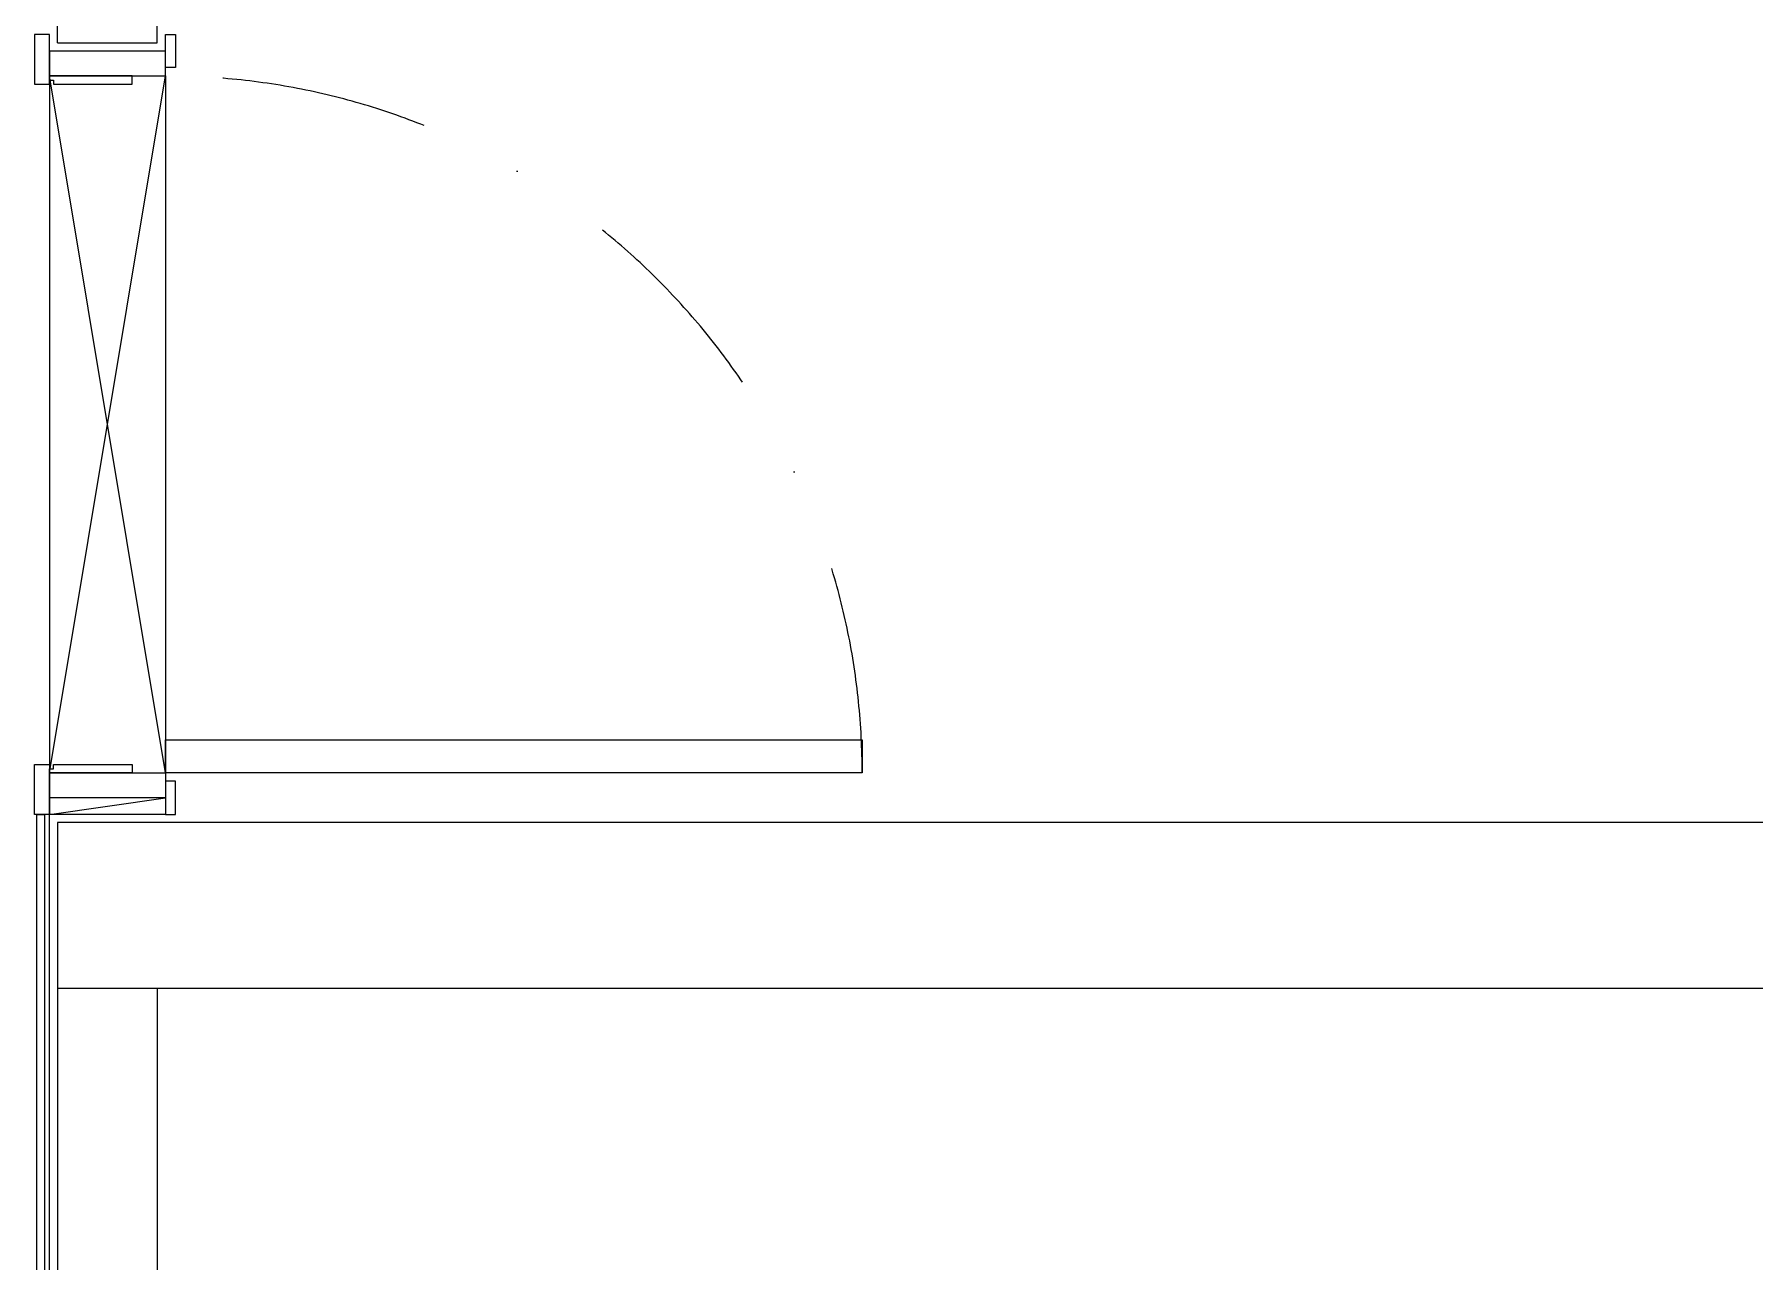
# Model space of a CAD drawing. Header units: millimetres. Extents: x -33000 to 294000, y 0 to 42408.
# Drawn here: x 139170 to 141244, y 19586 to 21065 of the extents above; entities that cross this region are included whole.
import ezdxf

# ---------------------------------------------------------------- set-up
doc = ezdxf.new("R2010")
doc.units = ezdxf.units.MM
doc.header["$LTSCALE"] = 50
doc.linetypes.add('DASHDOTX2', pattern=[2, 1, -0.5, 0, -0.5])
doc.layers.add('arch', color=8, linetype='Continuous')

msp = doc.modelspace()

# ---------------------------------------------------------------- linework, layer by layer
at = {"layer": 'arch'}
for p, q in [((139198.3, 21054.6), (139198.3, 23159.6)), ((139318.3, 21054.6), (139318.3, 23159.6)), ((139198.3, 21054.6), (139318.3, 21054.6)), ((139328.3, 21024.6), (139328.3, 21064.6)), ((139328.3, 21064.6), (139340.3, 21064.6)), ((139340.3, 21064.6), (139340.3, 21024.6)), ((139328.3, 21044.6), (139188.3, 21044.6)), ((139188.3, 21044.6), (139188.3, 21014.6)), ((139328.3, 21014.6), (139328.3, 21044.6)), ((139188.3, 21014.6), (139328.3, 21014.6)), ((139188.3, 21014.6), (139188.3, 21009.6)), ((139288.3, 21014.6), (139188.3, 21014.6)), ((139188.3, 21014.6), (139188.3, 20174.6)), ((139188.3, 20174.6), (139328.3, 21014.6)), ((139328.3, 20174.6), (139188.3, 21014.6)), ((139288.3, 21004.6), (139288.3, 21014.6)), ((139340.3, 21024.6), (139328.3, 21024.6)), ((139328.3, 21014.6), (139328.3, 20174.6)), ((139188.3, 21009.6), (139193.3, 21009.6)), ((139193.3, 21009.6), (139193.3, 21004.6)), ((139193.3, 21004.6), (139288.3, 21004.6)), ((139193.3, 20179.6), (139193.3, 20184.6)), ((139193.3, 20184.6), (139288.3, 20184.6)), ((139288.3, 20184.6), (139288.3, 20174.6)), ((139188.3, 20174.6), (139188.3, 20179.6)), ((139188.3, 20179.6), (139193.3, 20179.6)), ((139188.3, 20144.6), (139188.3, 20174.6)), ((139188.3, 20174.6), (139328.3, 20174.6)), ((139288.3, 20174.6), (139188.3, 20174.6)), ((139328.3, 20174.6), (139328.3, 20144.6)), ((139340.3, 20164.6), (139328.3, 20164.6)), ((139328.3, 20164.6), (139328.3, 20124.6)), ((139340.3, 20124.6), (139340.3, 20164.6)), ((139188.3, 20124.6), (139188.3, 20144.6)), ((139188.3, 20124.6), (139328.3, 20144.6)), ((139328.3, 20144.6), (139188.3, 20144.6)), ((139328.3, 20144.6), (139328.3, 20124.6)), ((139173.3, 18144.6), (139173.3, 20124.6)), ((139173.3, 20124.6), (139182.3, 20124.6)), ((139188.3, 20124.6), (139182.3, 20124.6)), ((139182.3, 20124.6), (139182.3, 18144.6)), ((139188.3, 18144.6), (139188.3, 20124.6)), ((139328.3, 20124.6), (139188.3, 20124.6)), ((139328.3, 20124.6), (139340.3, 20124.6)), ((141758.3, 20114.6), (139198.3, 20114.6)), ((139198.3, 20114.6), (139198.3, 19914.6)), ((139198.3, 19914.6), (139198.3, 18134.6)), ((141758.3, 19914.6), (139198.3, 19914.6)), ((139318.3, 19914.6), (139318.3, 18134.6))]:
    msp.add_line(p, q, dxfattribs=at)
at = {"layer": 'arch', "linetype": 'Continuous', "ltscale": 4}
for p, q in [((139188.3, 21064.6), (139170.3, 21064.6)), ((139170.3, 21064.6), (139170.3, 21004.6)), ((139188.3, 21004.6), (139188.3, 21064.6)), ((139170.3, 21004.6), (139188.3, 21004.6)), ((139328.3, 20174.6), (139328.3, 20214.6)), ((139328.3, 20214.6), (140168.3, 20214.6)), ((140168.3, 20214.6), (140168.3, 20174.6)), ((139170.3, 20124.6), (139170.3, 20184.6)), ((139170.3, 20184.6), (139188.3, 20184.6)), ((139188.3, 20184.6), (139188.3, 20124.6)), ((140168.3, 20174.6), (139328.3, 20174.6)), ((139188.3, 20124.6), (139170.3, 20124.6))]:
    msp.add_line(p, q, dxfattribs=at)
at = {"layer": 'arch', "linetype": 'DASHDOTX2', "ltscale": 5}
msp.add_arc((139328.3, 20174.6), 840, 0, 90, dxfattribs=at)

doc.saveas('drawing.dxf')
